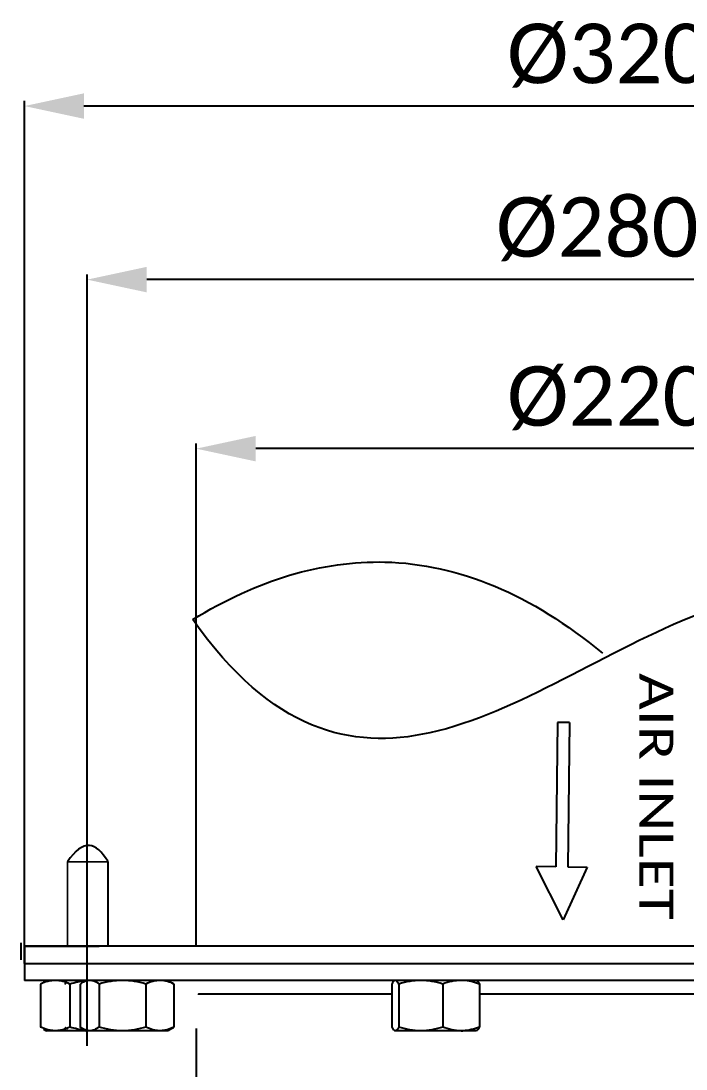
# Model space of a CAD drawing. Header units: millimetres. Extents: x 971 to 5173, y 8 to 3808.
# Drawn here: x 1334.6 to 1530.2, y 719.8 to 1027.7 of the extents above; entities that cross this region are included whole.
import ezdxf
from ezdxf.enums import TextEntityAlignment as Align

# ---------------------------------------------------------------- set-up
doc = ezdxf.new("R2010")
doc.units = ezdxf.units.MM
doc.header["$LTSCALE"] = 115.5
doc.header["$PDMODE"] = 3
doc.header["$PDSIZE"] = 8
doc.layers.get('0').update_dxf_attribs({"linetype": 'CONTINUOUS'})
doc.layers.get('Defpoints').update_dxf_attribs({"linetype": 'CONTINUOUS'})
doc.layers.add('00_BUW_DATUM', color=7, linetype='CONTINUOUS')
doc.styles.get("Standard").update_dxf_attribs({"font": 'calibri.ttf'})
doc.dimstyles.new('DIMSTYLE_5', dxfattribs={"dimtxt": 17.5, "dimasz": 17.5, "dimexe": 1.5, "dimexo": 1, "dimgap": 0.875, "dimtad": 1, "dimdsep": 46, "dimtxsty": 'Standard', "dimblk": '_FILLED', "dimblk1": '_FILLED', "dimblk2": '_FILLED', "dimcen": 0.09, "dimazin": 2, "dimtp": 0.01, "dimtm": 0.01, "dimtfac": 1, "dimtofl": 0, "dimtmove": 0, "dimatfit": 3, "dimldrblk": '_FILLED', "dimfxl": 1, "dimtolj": 1, "dimarcsym": 0})

# ---------------------------------------------------------------- blocks, each defined once
blk = doc.blocks.new('_FILLED')
at = {"color": 0, "linetype": 'ByBlock'}
blk.add_solid([(0, 0), (-1, 0.214), (-1, -0.214)], dxfattribs=at)
blk = doc.blocks.new('*D147')
at = {"color": 0, "linetype": 'Continuous', "lineweight": -2}
for p, q in [((1335.68, 755.8), (1335.68, 1004.22)), ((1655.68, 755.8), (1655.68, 1004.22)), ((1638.18, 1002.72), (1353.18, 1002.72))]:
    blk.add_line(p, q, dxfattribs=at)
at = {"layer": 'Defpoints', "color": 0}
for p in [(1335.68, 1002.72), (1335.68, 754.8), (1655.68, 754.8)]:
    blk.add_point(p, dxfattribs=at)
at = {"color": 0, "linetype": 'ByBlock', "lineweight": -2, "xscale": 17.5, "yscale": 17.5, "zscale": 17.5, "rotation": 180}
blk.add_blockref('_FILLED', (1335.68, 1002.72), dxfattribs=at)
at = {"color": 0, "linetype": 'ByBlock', "lineweight": -2, "xscale": 17.5, "yscale": 17.5, "zscale": 17.5}
blk.add_blockref('_FILLED', (1655.68, 1002.72), dxfattribs=at)
at = {"color": 0, "insert": (1507.34, 1026.93), "char_height": 17.5, "attachment_point": 2, "line_spacing_factor": 0.9}
blk.add_mtext('\\A1;%%c320', dxfattribs=at)
blk = doc.blocks.new('*D148')
at = {"color": 0, "linetype": 'Continuous', "lineweight": -2}
for p, q in [((1386.18, 755.8), (1386.18, 903.55)), ((1605.18, 755.8), (1605.18, 903.55)), ((1587.68, 902.05), (1403.68, 902.05))]:
    blk.add_line(p, q, dxfattribs=at)
at = {"layer": 'Defpoints', "color": 0}
for p in [(1386.18, 902.05), (1386.18, 754.8), (1605.18, 754.8)]:
    blk.add_point(p, dxfattribs=at)
at = {"color": 0, "linetype": 'ByBlock', "lineweight": -2, "xscale": 17.5, "yscale": 17.5, "zscale": 17.5, "rotation": 180}
blk.add_blockref('_FILLED', (1386.18, 902.05), dxfattribs=at)
at = {"color": 0, "linetype": 'ByBlock', "lineweight": -2, "xscale": 17.5, "yscale": 17.5, "zscale": 17.5}
blk.add_blockref('_FILLED', (1605.18, 902.05), dxfattribs=at)
at = {"color": 0, "insert": (1507.34, 926.26), "char_height": 17.5, "attachment_point": 2, "line_spacing_factor": 0.9}
blk.add_mtext('\\A1;%%c220', dxfattribs=at)
blk = doc.blocks.new('*D149')
at = {"color": 0, "linetype": 'Continuous', "lineweight": -2}
for p, q in [((1354.12, 726.61), (1354.12, 953.22)), ((1616.62, 951.72), (1371.62, 951.72)), ((1634.12, 725.95), (1634.12, 953.22))]:
    blk.add_line(p, q, dxfattribs=at)
at = {"layer": 'Defpoints', "color": 0}
for p in [(1354.12, 951.72), (1354.12, 725.61), (1634.12, 724.95)]:
    blk.add_point(p, dxfattribs=at)
at = {"color": 0, "linetype": 'ByBlock', "lineweight": -2, "xscale": 17.5, "yscale": 17.5, "zscale": 17.5, "rotation": 180}
blk.add_blockref('_FILLED', (1354.12, 951.72), dxfattribs=at)
at = {"color": 0, "linetype": 'ByBlock', "lineweight": -2, "xscale": 17.5, "yscale": 17.5, "zscale": 17.5}
blk.add_blockref('_FILLED', (1634.12, 951.72), dxfattribs=at)
at = {"color": 0, "insert": (1504.1, 975.93), "char_height": 17.5, "attachment_point": 2, "line_spacing_factor": 0.9}
blk.add_mtext('\\A1;%%c280', dxfattribs=at)
blk = doc.blocks.new('ARROW_4_BL0', base_point=(1092.37, 1052.28))
at = {"color": 7, "linetype": 'Continuous'}
for p, q in [((1105.84, 1054.03), (1105.91, 1059.78)), ((1105.91, 1059.78), (1121.36, 1052.64)), ((1063.43, 1054.54), (1063.39, 1051.03)), ((1063.43, 1054.54), (1105.84, 1054.03)), ((1063.39, 1051.03), (1105.8, 1050.52)), ((1121.36, 1052.64), (1105.73, 1044.78)), ((1105.8, 1050.52), (1105.73, 1044.78))]:
    blk.add_line(p, q, dxfattribs=at)

msp = doc.modelspace()

# ---------------------------------------------------------------- linework, layer by layer
at = {"color": 0, "linetype": 'Continuous'}
for p, q in [((1386.17652, 769.97436), (1386.17652, 851.4632)), ((1335.67652, 750.8031), (1335.67652, 773.64769)), ((1334.64725, 756.80456), (1334.64725, 751.80456)), ((1655.65744, 755.82094), (1335.65744, 755.82094)), ((1357.59796, 755.8031), (1335.67652, 755.8031)), ((1335.67652, 755.8031), (1335.67652, 750.8031)), ((1380.78514, 755.83486), (1367.36355, 755.83486)), ((1335.67652, 750.8031), (1655.67652, 750.8031)), ((1335.67652, 750.8031), (1335.67652, 745.8031)), ((1655.67652, 745.8031), (1335.67652, 745.8031)), ((1386.83575, 741.8031), (1386.75228, 741.88707)), ((1386.75228, 741.87613), (1386.82488, 741.8031)), ((1443.69313, 741.8031), (1386.83575, 741.8031)), ((1550.40417, 741.8031), (1469.49642, 741.8031)), ((1386.17652, 731.69401), (1386.17652, 659.8031))]:
    msp.add_line(p, q, dxfattribs=at)
at = {"color": 0, "linetype": 'Continuous', "const_width": 0.5}
for points in [[(1360.32037, 780.61709), (1348.29211, 780.62138)], [(1348.35993, 755.69887), (1348.35993, 780.72404)], [(1360.23941, 780.83486), (1360.23941, 755.83486)]]:
    msp.add_lwpolyline(points, dxfattribs=at)
at = {"color": 0, "linetype": 'Continuous'}
for points, knots in [([(1385.14725, 851.80456), (1404.31544, 863.53564), (1445.28982, 875.80018), (1484.73893, 859.27484), (1505.59916, 841.9529)], [0, 0, 0, 0, 0.459934373, 1, 1, 1, 1]), ([(1604.14725, 851.80456), (1579.3748, 865.18952), (1527.75661, 858.13887), (1457.75925, 807.5147), (1408.51941, 818.83535), (1385.14725, 851.80456)], [0, 0, 0, 0, 0.298979169, 0.669756382, 1, 1, 1, 1]), ([(1360.16684, 780.80887), (1358.43182, 783.73002), (1354.60112, 787.04147), (1350.53135, 784.02867), (1348.29211, 780.62138)], [0, 0, 0, 0, 0.466506231, 1, 1, 1, 1])]:
    msp.add_open_spline(points, degree=3, knots=knots, dxfattribs=at)
at = {"layer": '00_BUW_DATUM', "color": 0, "linetype": 'Continuous'}
for p, q in [((1342.11795, 745.8031), (1341.22992, 745.29039)), ((1353.85792, 745.8031), (1352.76203, 745.17039)), ((1377.85792, 745.8031), (1378.9538, 745.17039)), ((1444.59477, 745.8031), (1444.45811, 745.72419)), ((1468.59477, 745.8031), (1468.73144, 745.72419)), ((1340.41757, 744.7313), (1340.41757, 732.07489)), ((1349.0635, 744.7313), (1349.0635, 732.07489)), ((1352.08769, 744.7313), (1352.08769, 732.07489)), ((1357.6365, 744.7313), (1357.6365, 732.07489)), ((1371.40672, 744.7313), (1371.40672, 732.07489)), ((1379.62814, 744.7313), (1379.62814, 732.07489)), ((1443.69313, 744.7313), (1443.69313, 732.07489)), ((1445.76667, 744.7313), (1445.76667, 732.07489)), ((1458.66832, 744.7313), (1458.66832, 732.07489)), ((1469.49642, 744.7313), (1469.49642, 732.07489)), ((1341.22992, 731.5158), (1342.11795, 731.0031)), ((1377.85792, 731.0031), (1342.11795, 731.0031)), ((1352.76203, 731.63581), (1353.85792, 731.0031)), ((1378.9538, 731.63581), (1377.85792, 731.0031)), ((1444.45811, 731.082), (1444.59477, 731.0031)), ((1468.59477, 731.0031), (1444.59477, 731.0031)), ((1468.73144, 731.082), (1468.59477, 731.0031))]:
    msp.add_line(p, q, dxfattribs=at)
for centre, radius, start, end in [((1382.64141, 738.49182), 7.31128, 88.2925155, 89.9987299), ((1464.08173, 733.08215), 12.72095, 87.6913849, 89.9971108), ((1464.08173, 743.72404), 12.72095, 270.0028892, 272.3086151)]:
    msp.add_arc(centre, radius, start, end, dxfattribs=at)
for points, knots in [([(1344.74054, 745.8031), (1344.37436, 745.8031), (1343.63727, 745.75245), (1342.16843, 745.45707), (1341.1064, 745.04998), (1340.41757, 744.7313)], [0, 0, 0, 0, 0.24492069, 0.492359645, 1, 1, 1, 1]), ([(1349.0635, 744.7313), (1348.37468, 745.04998), (1347.31264, 745.45707), (1345.84381, 745.75245), (1345.10672, 745.8031), (1344.74054, 745.8031)], [0, 0, 0, 0, 0.507640369, 0.755079322, 1, 1, 1, 1]), ([(1347.54171, 744.7313), (1347.60815, 744.78388), (1347.86893, 744.98421), (1348.14263, 745.16832), (1348.35406, 745.29039)], [0, 0, 0, 0, 0.257646455, 1, 1, 1, 1]), ([(1354.8621, 745.8031), (1354.50538, 745.8031), (1353.76475, 745.67846), (1353.09188, 745.36082), (1352.76203, 745.17038)], [0, 0, 0, 0, 0.483620891, 1, 1, 1, 1]), ([(1357.6365, 744.7313), (1357.41672, 744.88973), (1356.97548, 745.1807), (1356.28398, 745.52763), (1355.57866, 745.75096), (1355.09786, 745.8031), (1354.8621, 745.8031)], [0, 0, 0, 0, 0.269047325, 0.523868355, 0.765878026, 1, 1, 1, 1]), ([(1364.52161, 745.8031), (1363.35769, 745.8031), (1361.02574, 745.59842), (1358.75499, 745.0562), (1357.6365, 744.7313)], [0, 0, 0, 0, 0.499828448, 1, 1, 1, 1]), ([(1371.40672, 744.7313), (1370.28824, 745.0562), (1368.01749, 745.59842), (1365.68553, 745.8031), (1364.52161, 745.8031)], [0, 0, 0, 0, 0.500171567, 1, 1, 1, 1]), ([(1375.51743, 745.8031), (1375.16915, 745.8031), (1374.46738, 745.75234), (1373.0681, 745.45615), (1372.05975, 745.04902), (1371.40672, 744.7313)], [0, 0, 0, 0, 0.244071545, 0.491083607, 1, 1, 1, 1]), ([(1379.62814, 744.7313), (1379.00838, 745.03284), (1377.74951, 745.54814), (1376.39898, 745.78007), (1375.73512, 745.79985)], [0, 0, 0, 0, 0.509264232, 1, 1, 1, 1]), ([(1444.45811, 745.72419), (1444.38734, 745.68332), (1444.24656, 745.56856), (1443.97451, 745.24454), (1443.80479, 744.9467), (1443.69313, 744.7313)], [0, 0, 0, 0, 0.193645695, 0.425132773, 1, 1, 1, 1]), ([(1445.76667, 744.7313), (1445.68826, 744.88255), (1445.53526, 745.15579), (1445.28379, 745.5004), (1445.02475, 745.73667), (1444.82091, 745.8031), (1444.7299, 745.8031)], [0, 0, 0, 0, 0.329924785, 0.605356064, 0.823743386, 1, 1, 1, 1]), ([(1452.21749, 745.8031), (1451.12647, 745.8031), (1448.9369, 745.59761), (1446.81261, 745.05558), (1445.76667, 744.7313)], [0, 0, 0, 0, 0.499077243, 1, 1, 1, 1]), ([(1458.66832, 744.7313), (1457.62238, 745.05558), (1455.49809, 745.59761), (1453.30852, 745.8031), (1452.21749, 745.8031)], [0, 0, 0, 0, 0.500922771, 1, 1, 1, 1]), ([(1464.08237, 745.8031), (1463.1652, 745.8031), (1461.31414, 745.59483), (1459.54065, 745.05355), (1458.66832, 744.7313)], [0, 0, 0, 0, 0.496541391, 1, 1, 1, 1]), ([(1469.49642, 744.7313), (1468.70459, 745.02381), (1467.09817, 745.52308), (1465.42654, 745.75925), (1464.59415, 745.79277)], [0, 0, 0, 0, 0.503300405, 1, 1, 1, 1]), ([(1468.73144, 745.72419), (1468.80221, 745.68332), (1468.94299, 745.56856), (1469.21504, 745.24454), (1469.38476, 744.9467), (1469.49642, 744.7313)], [0, 0, 0, 0, 0.193645695, 0.425132773, 1, 1, 1, 1]), ([(1352.76203, 745.17038), (1352.70506, 745.13749), (1352.47469, 744.99991), (1352.25197, 744.84972), (1352.08769, 744.7313)], [0, 0, 0, 0, 0.245185918, 1, 1, 1, 1]), ([(1378.9538, 745.17038), (1379.01077, 745.13749), (1379.24114, 744.99991), (1379.46386, 744.84972), (1379.62814, 744.7313)], [0, 0, 0, 0, 0.245185918, 1, 1, 1, 1]), ([(1344.74054, 731.0031), (1344.37436, 731.0031), (1343.63727, 731.05374), (1342.16843, 731.34913), (1341.1064, 731.75621), (1340.41757, 732.07489)], [0, 0, 0, 0, 0.24492069, 0.492359645, 1, 1, 1, 1]), ([(1349.0635, 732.07489), (1348.37468, 731.75621), (1347.31264, 731.34913), (1345.84381, 731.05374), (1345.10672, 731.0031), (1344.74054, 731.0031)], [0, 0, 0, 0, 0.507640369, 0.755079322, 1, 1, 1, 1]), ([(1347.54171, 732.07489), (1347.60815, 732.02231), (1347.86893, 731.82198), (1348.14263, 731.63787), (1348.35406, 731.5158)], [0, 0, 0, 0, 0.257646455, 1, 1, 1, 1]), ([(1352.76203, 731.63581), (1352.70506, 731.6687), (1352.47469, 731.80628), (1352.25197, 731.95647), (1352.08769, 732.07489)], [0, 0, 0, 0, 0.245185918, 1, 1, 1, 1]), ([(1354.8621, 731.0031), (1354.50538, 731.0031), (1353.76475, 731.12774), (1353.09188, 731.44537), (1352.76203, 731.63581)], [0, 0, 0, 0, 0.483620891, 1, 1, 1, 1]), ([(1357.6365, 732.07489), (1357.41672, 731.91646), (1356.97548, 731.6255), (1356.28398, 731.27856), (1355.57866, 731.05523), (1355.09786, 731.0031), (1354.8621, 731.0031)], [0, 0, 0, 0, 0.269047325, 0.523868355, 0.765878026, 1, 1, 1, 1]), ([(1364.52161, 731.0031), (1363.35769, 731.0031), (1361.02574, 731.20777), (1358.75499, 731.74999), (1357.6365, 732.07489)], [0, 0, 0, 0, 0.499828448, 1, 1, 1, 1]), ([(1371.40672, 732.07489), (1370.28824, 731.74999), (1368.01749, 731.20777), (1365.68553, 731.0031), (1364.52161, 731.0031)], [0, 0, 0, 0, 0.500171567, 1, 1, 1, 1]), ([(1375.51743, 731.0031), (1375.16915, 731.0031), (1374.46738, 731.05385), (1373.0681, 731.35004), (1372.05975, 731.75717), (1371.40672, 732.07489)], [0, 0, 0, 0, 0.244071545, 0.491083607, 1, 1, 1, 1]), ([(1379.62814, 732.07489), (1378.97512, 731.75717), (1377.96677, 731.35004), (1376.56748, 731.05385), (1375.86572, 731.0031), (1375.51743, 731.0031)], [0, 0, 0, 0, 0.508916407, 0.755928468, 1, 1, 1, 1]), ([(1378.9538, 731.63581), (1379.01077, 731.6687), (1379.24114, 731.80628), (1379.46386, 731.95647), (1379.62814, 732.07489)], [0, 0, 0, 0, 0.245185918, 1, 1, 1, 1]), ([(1444.45811, 731.082), (1444.38734, 731.12288), (1444.24656, 731.23763), (1443.97451, 731.56165), (1443.80479, 731.85949), (1443.69313, 732.07489)], [0, 0, 0, 0, 0.193645695, 0.425132773, 1, 1, 1, 1]), ([(1444.7299, 731.0031), (1444.70716, 731.0031), (1444.61213, 731.01004), (1444.52068, 731.04587), (1444.45811, 731.082)], [0, 0, 0, 0, 0.23933553, 1, 1, 1, 1]), ([(1445.76667, 732.07489), (1445.68826, 731.92364), (1445.53526, 731.6504), (1445.28379, 731.30579), (1445.02475, 731.06952), (1444.82091, 731.0031), (1444.7299, 731.0031)], [0, 0, 0, 0, 0.329924785, 0.605356064, 0.823743386, 1, 1, 1, 1]), ([(1452.21749, 731.0031), (1451.12647, 731.0031), (1448.9369, 731.20858), (1446.81261, 731.75061), (1445.76667, 732.07489)], [0, 0, 0, 0, 0.499077243, 1, 1, 1, 1]), ([(1458.66832, 732.07489), (1457.62238, 731.75061), (1455.49809, 731.20858), (1453.30852, 731.0031), (1452.21749, 731.0031)], [0, 0, 0, 0, 0.500922771, 1, 1, 1, 1]), ([(1464.08237, 731.0031), (1463.1652, 731.0031), (1461.31414, 731.21137), (1459.54065, 731.75265), (1458.66832, 732.07489)], [0, 0, 0, 0, 0.496541391, 1, 1, 1, 1]), ([(1469.49642, 732.07489), (1468.70459, 731.78238), (1467.09817, 731.28311), (1465.42654, 731.04694), (1464.59415, 731.01342)], [0, 0, 0, 0, 0.503300405, 1, 1, 1, 1]), ([(1468.73144, 731.082), (1468.80221, 731.12288), (1468.94299, 731.23763), (1469.21504, 731.56165), (1469.38476, 731.85949), (1469.49642, 732.07489)], [0, 0, 0, 0, 0.193645695, 0.425132773, 1, 1, 1, 1])]:
    msp.add_open_spline(points, degree=3, knots=knots, dxfattribs=at)
for points in [[(1353.61959, 745.67477), (1352.07811, 745.50392), (1350.55226, 745.16596), (1349.0635, 744.7313)], [(1353.61959, 731.13142), (1352.07811, 731.30227), (1350.55226, 731.64023), (1349.0635, 732.07489)]]:
    msp.add_open_spline(points, degree=3, dxfattribs=at)

# ---------------------------------------------------------------- block references
at = {"color": 0, "linetype": 'Continuous', "rotation": 270}
msp.add_blockref('ARROW_4_BL0', (1493.68134, 792.62064), dxfattribs=at)

# ---------------------------------------------------------------- texts
at = {"color": 0, "linetype": 'Continuous', "width": 1.181322}
msp.add_text('AIR INLET', height=10, rotation=270, dxfattribs=at).set_placement((1516.48361, 836.11393), (1516.48361, 763.66257), align=Align.FIT)

# ---------------------------------------------------------------- dimensions: what is measured, and where the dimension line sits
at = {"color": 0, "linetype": 'Continuous'}
dim = msp.add_linear_dim(base=(1335.67652, 1002.71749), p1=(1655.67652, 754.8031), p2=(1335.67652, 754.8031), angle=180, text='%%c<>', dimstyle='DIMSTYLE_5', dxfattribs=at)
dim.commit()
dim.dimension.update_dxf_attribs({"geometry": '*D147', "text_midpoint": (1507.34319, 1002.71749), "dimtype": 160})
for base, p1, p2, text, picture, middle in [((1354.11795, 951.71787), (1634.11661, 724.95406), (1354.11795, 725.60944), '%%c280', '*D149', (1504.10035, 951.71787)), ((1386.17652, 902.0524), (1605.17652, 754.8031), (1386.17652, 754.8031), '%%c220', '*D148', (1507.34319, 902.0524))]:
    dim = msp.add_linear_dim(base=base, p1=p1, p2=p2, angle=180, text=text, dimstyle='DIMSTYLE_5', override={"dimtxsty": 'Standard'}, dxfattribs=at)
    dim.commit()
    dim.dimension.update_dxf_attribs({"geometry": picture, "text_midpoint": middle, "dimtype": 160})

doc.saveas('drawing.dxf')
